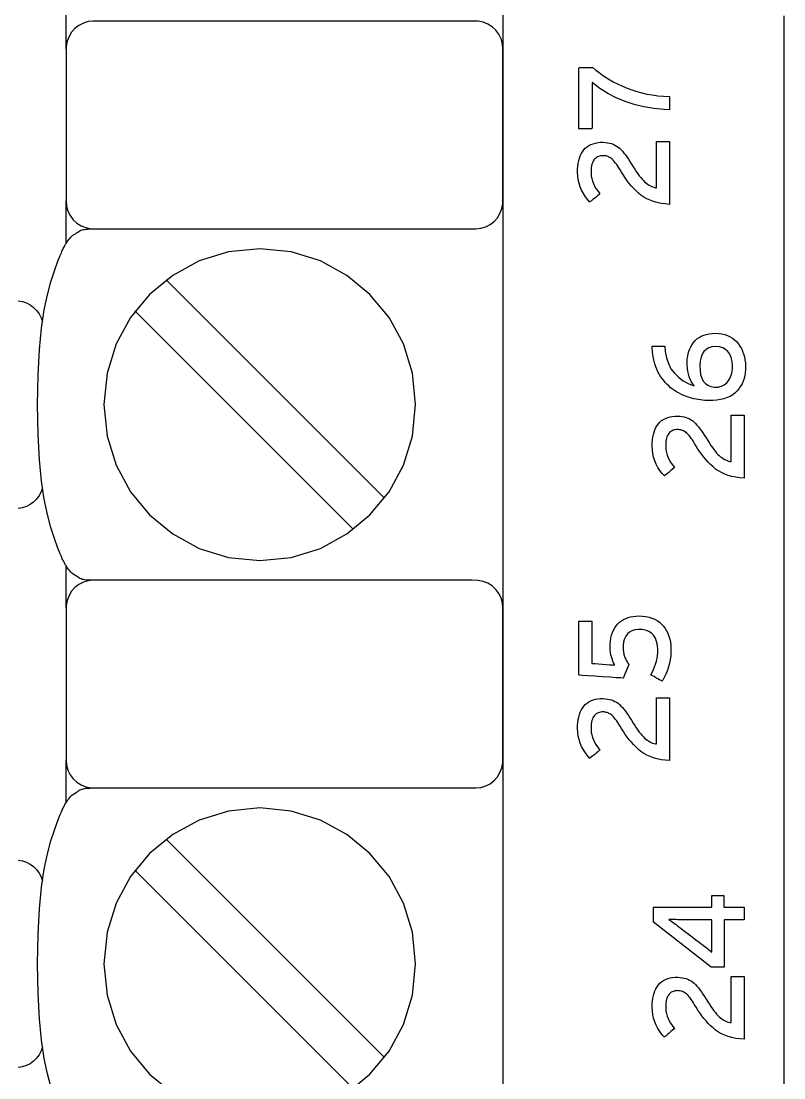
# Model space of a CAD drawing. Extents: x 1 to 47.7, y 0.2 to 33.3.
# Drawn here: x 32.745 to 33.563, y 10.613 to 11.747 of the extents above; entities that cross this region are included whole.
import ezdxf

# ---------------------------------------------------------------- set-up
doc = ezdxf.new("R2010")
doc.units = 0
doc.header["$MEASUREMENT"] = 0
doc.layers.add('4_0_____DWG', color=7, linetype='CONTINUOUS')

msp = doc.modelspace()

# ---------------------------------------------------------------- linework, layer by layer
at = {"layer": '4_0_____DWG'}
for points in [[(32.7932, 11.7168), (32.7932, 11.7624)], [(33.2621, 9.9145), (33.2621, 10.0479), (33.2621, 10.1844), (33.2621, 10.3236), (33.2621, 10.465), (33.2621, 10.7528), (33.2621, 11.0441), (33.2621, 11.3354), (33.2621, 11.6231), (33.2621, 11.7646)], [(33.5634, 11.7526), (33.5634, 11.6498), (33.5634, 11.5451), (33.5634, 11.4387), (33.5634, 11.3305), (33.5634, 11.2207), (33.5634, 11.1093), (33.5634, 10.9963), (33.5634, 10.8819), (33.5634, 10.7661), (33.5634, 10.6489), (33.5634, 10.5305), (33.5634, 10.4109), (33.5634, 10.2901), (33.5634, 10.1682), (33.5634, 10.0453), (33.5634, 9.9215), (33.5634, 9.6712), (33.5634, 9.4178), (33.5634, 9.1619), (33.5634, 8.904), (33.5634, 8.6445), (33.5634, 8.123), (33.5634, 7.6015)], [(32.7932, 11.5084), (32.7932, 11.554)], [(32.8224, 11.1468), (32.8209, 11.1468), (32.8194, 11.1468), (32.8178, 11.1469), (32.8162, 11.147), (32.8146, 11.1471), (32.8131, 11.1473), (32.8117, 11.1475), (32.8105, 11.1478), (32.8094, 11.1482), (32.8081, 11.1488), (32.8069, 11.1495), (32.8056, 11.1502), (32.8043, 11.1511), (32.8031, 11.1519), (32.8018, 11.1527), (32.8005, 11.1536), (32.7993, 11.1544), (32.7981, 11.1556), (32.7971, 11.1569), (32.7961, 11.1582), (32.7952, 11.1594), (32.7943, 11.1607), (32.7935, 11.1619), (32.7927, 11.1631), (32.792, 11.1644), (32.7914, 11.1656), (32.7907, 11.1668), (32.7902, 11.1679), (32.7896, 11.1689), (32.7891, 11.17), (32.7886, 11.1711), (32.7881, 11.1723), (32.7875, 11.1736), (32.7869, 11.1751), (32.7844, 11.1814), (32.7806, 11.1917), (32.7768, 11.2035), (32.7731, 11.2173), (32.7698, 11.2337), (32.7669, 11.2532), (32.7646, 11.2762), (32.7632, 11.3034), (32.7626, 11.3353), (32.7632, 11.3671), (32.7646, 11.3943), (32.7669, 11.4174), (32.7698, 11.4369), (32.7731, 11.4532), (32.7768, 11.4671), (32.7806, 11.4789), (32.7844, 11.4891), (32.7869, 11.4954), (32.7875, 11.4969), (32.7881, 11.4983), (32.7886, 11.4995), (32.7891, 11.5006), (32.7896, 11.5016), (32.7902, 11.5027), (32.7907, 11.5038), (32.7914, 11.505), (32.792, 11.5062), (32.7927, 11.5074), (32.7935, 11.5087), (32.7943, 11.5099), (32.7952, 11.5111), (32.7961, 11.5124), (32.7971, 11.5137), (32.7981, 11.515), (32.7993, 11.5162), (32.8005, 11.517), (32.8018, 11.5178), (32.8031, 11.5187), (32.8043, 11.5195), (32.8056, 11.5203), (32.8069, 11.5211), (32.8081, 11.5218), (32.8094, 11.5224), (32.8105, 11.5228), (32.8117, 11.5231), (32.8131, 11.5234), (32.8146, 11.5236), (32.8162, 11.5237), (32.8178, 11.5238), (32.8194, 11.5239), (32.8209, 11.524), (32.8224, 11.524)], [(33.1348, 11.2349), (32.9005, 11.4692)], [(32.7416, 11.4466), (32.7463, 11.4459), (32.7507, 11.4444), (32.7547, 11.4423), (32.7583, 11.4396), (32.7615, 11.4363), (32.7642, 11.4326), (32.7663, 11.4285), (32.7678, 11.424)], [(33.1014, 11.2015), (32.8671, 11.4358)], [(32.7678, 11.2462), (32.7663, 11.2418), (32.7642, 11.2377), (32.7615, 11.234), (32.7583, 11.2308), (32.7546, 11.2281), (32.7506, 11.226), (32.7462, 11.2246), (32.7416, 11.2239)], [(32.7932, 11.1168), (32.7932, 11.1624)], [(32.7932, 10.9084), (32.7932, 10.954)], [(32.7768, 10.6035), (32.7731, 10.6173), (32.7698, 10.6337), (32.7669, 10.6532), (32.7646, 10.6762), (32.7632, 10.7034), (32.7626, 10.7353), (32.7632, 10.7671), (32.7646, 10.7943), (32.7669, 10.8174), (32.7698, 10.8369), (32.7731, 10.8532), (32.7768, 10.8671), (32.7806, 10.8788), (32.7844, 10.8891), (32.7869, 10.8954), (32.7875, 10.8969), (32.7881, 10.8983), (32.7886, 10.8995), (32.7891, 10.9006), (32.7896, 10.9016), (32.7902, 10.9027), (32.7907, 10.9038), (32.7914, 10.905), (32.792, 10.9062), (32.7927, 10.9074), (32.7935, 10.9087), (32.7943, 10.9099), (32.7952, 10.9111), (32.7961, 10.9124), (32.7971, 10.9137), (32.7981, 10.915), (32.7993, 10.9162), (32.8005, 10.917), (32.8018, 10.9178), (32.8031, 10.9187), (32.8043, 10.9195), (32.8056, 10.9203), (32.8069, 10.9211), (32.8081, 10.9218), (32.8094, 10.9224), (32.8105, 10.9228), (32.8117, 10.9231), (32.8131, 10.9233), (32.8146, 10.9236), (32.8162, 10.9237), (32.8178, 10.9238), (32.8194, 10.9239), (32.8209, 10.924), (32.8224, 10.924)], [(33.0946, 10.5965), (33.1193, 10.617), (33.1397, 10.6417), (33.1551, 10.6702), (33.1648, 10.7016), (33.1682, 10.7354), (33.1648, 10.7691), (33.1551, 10.8004), (33.1397, 10.8289), (33.1193, 10.8536), (33.0946, 10.874), (33.0662, 10.8895), (33.0348, 10.8992), (33.0011, 10.9026), (32.9674, 10.8992), (32.936, 10.8895), (32.9076, 10.874), (32.8828, 10.8536), (32.8623, 10.8289), (32.8469, 10.8004), (32.8371, 10.7691), (32.8337, 10.7354), (32.8371, 10.7016), (32.8469, 10.6702), (32.8623, 10.6417), (32.8828, 10.617), (32.9076, 10.5965)], [(33.1348, 10.6349), (32.9005, 10.8692)], [(32.7416, 10.8466), (32.7463, 10.8459), (32.7507, 10.8444), (32.7547, 10.8423), (32.7583, 10.8396), (32.7615, 10.8363), (32.7642, 10.8326), (32.7663, 10.8285), (32.7678, 10.824)], [(33.1014, 10.6015), (32.8671, 10.8358)], [(33.4989, 10.7962), (33.5208, 10.7962), (33.5208, 10.7825), (33.4994, 10.7825), (33.4994, 10.7315), (33.4855, 10.7315), (33.4236, 10.78), (33.4236, 10.7962), (33.4861, 10.7962), (33.4861, 10.8087), (33.4989, 10.8087), (33.4989, 10.7962)], [(32.7678, 10.6462), (32.7663, 10.6418), (32.7642, 10.6377), (32.7615, 10.634), (32.7583, 10.6308), (32.7546, 10.6281), (32.7506, 10.626), (32.7462, 10.6246), (32.7416, 10.6239)]]:
    msp.add_lwpolyline(points, dxfattribs=at)
for points in [[(32.8224, 11.7468), (32.8169, 11.7463), (32.8117, 11.7447), (32.8069, 11.7422), (32.8027, 11.739), (32.7991, 11.735), (32.7963, 11.7304), (32.7944, 11.7252), (32.7933, 11.7197), (32.7932, 11.7152), (32.7932, 11.7034), (32.7932, 11.6828), (32.7932, 11.6567), (32.7932, 11.6282), (32.7932, 11.6005), (32.7932, 11.5768), (32.7932, 11.5602), (32.7932, 11.554), (32.7937, 11.5483), (32.7952, 11.5429), (32.7976, 11.5381), (32.8008, 11.5337), (32.8047, 11.5301), (32.8092, 11.5272), (32.8142, 11.5252), (32.8196, 11.5241), (32.8265, 11.524), (32.8563, 11.524), (32.908, 11.524), (32.9738, 11.524), (33.0456, 11.524), (33.1155, 11.524), (33.1752, 11.524), (33.217, 11.524), (33.2327, 11.524), (33.2383, 11.5245), (33.2435, 11.5261), (33.2482, 11.5285), (33.2524, 11.5318), (33.256, 11.5358), (33.2588, 11.5404), (33.2608, 11.5456), (33.2618, 11.5511), (33.2619, 11.5556), (33.2619, 11.5674), (33.2619, 11.5879), (33.2619, 11.6141), (33.2619, 11.6426), (33.2619, 11.6703), (33.2619, 11.694), (33.2619, 11.7106), (33.2619, 11.7168), (33.2614, 11.7225), (33.2599, 11.7279), (33.2575, 11.7327), (33.2543, 11.7371), (33.2504, 11.7407), (33.2459, 11.7436), (33.2409, 11.7456), (33.2355, 11.7467), (33.2286, 11.7468), (33.1989, 11.7468), (33.1471, 11.7468), (33.0813, 11.7468), (33.0095, 11.7468), (32.9397, 11.7468), (32.8799, 11.7468), (32.8381, 11.7468)], [(33.3583, 11.6972), (33.3616, 11.6943), (33.3651, 11.6916), (33.3688, 11.6889), (33.3727, 11.6863), (33.3768, 11.6838), (33.3811, 11.6815), (33.3856, 11.6792), (33.3902, 11.677), (33.3951, 11.6749), (33.4002, 11.673), (33.4055, 11.6713), (33.4109, 11.6699), (33.4165, 11.6686), (33.4223, 11.6676), (33.4283, 11.6668), (33.4344, 11.6662), (33.4407, 11.6658), (33.4407, 11.6653), (33.4407, 11.6638), (33.4407, 11.6618), (33.4407, 11.6594), (33.4407, 11.6569), (33.4407, 11.6546), (33.4407, 11.6528), (33.4407, 11.6518), (33.435, 11.6519), (33.4239, 11.653), (33.4132, 11.6549), (33.4029, 11.6574), (33.393, 11.6607), (33.3835, 11.6646), (33.3745, 11.6693), (33.3659, 11.6747), (33.3577, 11.6808), (33.3577, 11.6789), (33.3577, 11.6739), (33.3577, 11.6667), (33.3577, 11.6583), (33.3577, 11.6496), (33.3577, 11.6417), (33.3577, 11.6355), (33.3577, 11.6319), (33.3575, 11.6314), (33.3565, 11.6314), (33.3547, 11.6314), (33.3524, 11.6314), (33.35, 11.6314), (33.3476, 11.6314), (33.3455, 11.6314), (33.3441, 11.6314), (33.3435, 11.6314), (33.3435, 11.6339), (33.3435, 11.6406), (33.3435, 11.6502), (33.3435, 11.6614), (33.3435, 11.6729), (33.3435, 11.6835), (33.3435, 11.6918), (33.3435, 11.6965), (33.3437, 11.6972), (33.3448, 11.6972), (33.3466, 11.6972), (33.349, 11.6972), (33.3516, 11.6972), (33.3541, 11.6972), (33.3562, 11.6972), (33.3577, 11.6972)], [(33.4407, 11.5502), (33.4361, 11.5506), (33.4316, 11.5513), (33.4275, 11.5521), (33.4235, 11.5532), (33.4198, 11.5546), (33.4163, 11.5562), (33.4131, 11.558), (33.4101, 11.56), (33.4074, 11.5623), (33.4048, 11.5648), (33.4023, 11.5673), (33.3999, 11.5699), (33.3975, 11.5727), (33.3953, 11.5755), (33.3932, 11.5785), (33.3912, 11.5815), (33.3892, 11.5846), (33.3876, 11.5874), (33.3864, 11.5894), (33.3851, 11.5913), (33.384, 11.593), (33.3828, 11.5945), (33.3817, 11.5959), (33.3807, 11.5971), (33.3796, 11.5982), (33.3787, 11.5991), (33.3777, 11.5998), (33.3767, 11.6004), (33.3757, 11.6009), (33.3747, 11.6014), (33.3737, 11.6018), (33.3726, 11.6021), (33.3716, 11.6023), (33.3705, 11.6024), (33.3694, 11.6024), (33.3681, 11.6024), (33.3668, 11.6023), (33.3656, 11.602), (33.3645, 11.6016), (33.3634, 11.6012), (33.3624, 11.6006), (33.3615, 11.5999), (33.3607, 11.5992), (33.3599, 11.5983), (33.3591, 11.5972), (33.3585, 11.596), (33.3579, 11.5947), (33.3575, 11.5932), (33.3571, 11.5916), (33.3568, 11.5898), (33.3566, 11.5879), (33.3565, 11.5858), (33.3565, 11.5834), (33.3568, 11.5806), (33.3573, 11.5778), (33.358, 11.5751), (33.359, 11.5725), (33.3602, 11.5699), (33.3617, 11.5674), (33.3634, 11.565), (33.3653, 11.5627), (33.3661, 11.5616), (33.3653, 11.5609), (33.3639, 11.5598), (33.3622, 11.5584), (33.3604, 11.5569), (33.3585, 11.5554), (33.3569, 11.5541), (33.3557, 11.5531), (33.3552, 11.5527), (33.353, 11.5551), (33.3504, 11.5584), (33.3483, 11.5618), (33.3464, 11.5653), (33.3449, 11.569), (33.3436, 11.5728), (33.3428, 11.5767), (33.3422, 11.5807), (33.342, 11.5848), (33.3421, 11.5881), (33.3423, 11.5913), (33.3427, 11.5943), (33.3433, 11.5971), (33.3441, 11.5997), (33.345, 11.6022), (33.346, 11.6045), (33.3473, 11.6067), (33.3487, 11.6086), (33.3503, 11.6104), (33.3522, 11.612), (33.3542, 11.6133), (33.3564, 11.6144), (33.3587, 11.6153), (33.3612, 11.616), (33.364, 11.6165), (33.3668, 11.6168), (33.3696, 11.6168), (33.372, 11.6167), (33.3743, 11.6164), (33.3764, 11.616), (33.3784, 11.6154), (33.3804, 11.6147), (33.3822, 11.6138), (33.3839, 11.6128), (33.3855, 11.6117), (33.3871, 11.6104), (33.3886, 11.6089), (33.3902, 11.6072), (33.3917, 11.6053), (33.3933, 11.6033), (33.3949, 11.6011), (33.3966, 11.5987), (33.3982, 11.5962), (33.3999, 11.5935), (33.4017, 11.5906), (33.4034, 11.5879), (33.4051, 11.5853), (33.4067, 11.583), (33.4083, 11.5809), (33.4098, 11.579), (33.4113, 11.5773), (33.4127, 11.5758), (33.414, 11.5745), (33.4154, 11.5733), (33.4168, 11.5722), (33.4182, 11.5713), (33.4196, 11.5704), (33.4211, 11.5697), (33.4226, 11.5691), (33.4241, 11.5685), (33.4256, 11.5681), (33.4266, 11.5681), (33.4266, 11.571), (33.4266, 11.5766), (33.4266, 11.584), (33.4266, 11.5924), (33.4266, 11.6008), (33.4266, 11.6083), (33.4266, 11.6142), (33.4266, 11.6174), (33.4268, 11.6178), (33.4278, 11.6178), (33.4295, 11.6178), (33.4317, 11.6178), (33.4341, 11.6178), (33.4364, 11.6178), (33.4385, 11.6178), (33.44, 11.6178), (33.4407, 11.6178), (33.4407, 11.6163), (33.4407, 11.6106), (33.4407, 11.6017), (33.4407, 11.591), (33.4407, 11.5795), (33.4407, 11.5685), (33.4407, 11.5591), (33.4407, 11.5527)], [(33.0011, 11.1679), (33.0348, 11.1713), (33.0662, 11.1811), (33.0946, 11.1965), (33.1193, 11.217), (33.1397, 11.2417), (33.1551, 11.2702), (33.1648, 11.3016), (33.1682, 11.3354), (33.1648, 11.3691), (33.1551, 11.4004), (33.1397, 11.4289), (33.1193, 11.4536), (33.0946, 11.474), (33.0662, 11.4895), (33.0348, 11.4992), (33.0011, 11.5026), (32.9674, 11.4992), (32.936, 11.4895), (32.9076, 11.474), (32.8828, 11.4536), (32.8623, 11.4289), (32.8469, 11.4004), (32.8371, 11.3691), (32.8337, 11.3354), (32.8371, 11.3016), (32.8469, 11.2702), (32.8623, 11.2417), (32.8828, 11.217), (32.9076, 11.1965), (32.936, 11.1811), (32.9674, 11.1713)], [(33.4899, 11.4119), (33.4935, 11.4117), (33.4968, 11.4112), (33.5, 11.4105), (33.5029, 11.4095), (33.5057, 11.4082), (33.5082, 11.4067), (33.5105, 11.4049), (33.5127, 11.4029), (33.5146, 11.4006), (33.5163, 11.3981), (33.5178, 11.3954), (33.5191, 11.3926), (33.5202, 11.3897), (33.5211, 11.3866), (33.5217, 11.3834), (33.5221, 11.38), (33.5223, 11.3764), (33.5223, 11.3729), (33.522, 11.3696), (33.5215, 11.3664), (33.5207, 11.3634), (33.5197, 11.3604), (33.5185, 11.3577), (33.517, 11.355), (33.5153, 11.3525), (33.5133, 11.3501), (33.511, 11.3479), (33.5085, 11.3459), (33.5057, 11.3442), (33.5026, 11.3428), (33.4991, 11.3416), (33.4954, 11.3407), (33.4914, 11.3401), (33.4871, 11.3397), (33.483, 11.3396), (33.4808, 11.3397), (33.4785, 11.3398), (33.4762, 11.3401), (33.4739, 11.3403), (33.4716, 11.3407), (33.4692, 11.3412), (33.4668, 11.3417), (33.4644, 11.3423), (33.462, 11.343), (33.4596, 11.3438), (33.4573, 11.3446), (33.455, 11.3456), (33.4527, 11.3467), (33.4505, 11.3478), (33.4483, 11.3491), (33.4461, 11.3505), (33.444, 11.3519), (33.4419, 11.3535), (33.4399, 11.3553), (33.438, 11.3571), (33.4362, 11.3591), (33.4345, 11.3611), (33.4328, 11.3633), (33.4312, 11.3656), (33.4297, 11.368), (33.4283, 11.3705), (33.4271, 11.3732), (33.4259, 11.376), (33.4249, 11.379), (33.4241, 11.3821), (33.4234, 11.3853), (33.4228, 11.3887), (33.4224, 11.3923), (33.4221, 11.396), (33.4221, 11.398), (33.4231, 11.398), (33.4247, 11.398), (33.4268, 11.398), (33.4292, 11.398), (33.4315, 11.398), (33.4335, 11.398), (33.435, 11.398), (33.4357, 11.398), (33.4362, 11.3924), (33.4374, 11.3856), (33.4395, 11.3794), (33.4423, 11.3738), (33.4459, 11.3689), (33.4502, 11.3646), (33.4554, 11.3608), (33.4613, 11.3578), (33.4673, 11.3556), (33.4656, 11.3577), (33.4641, 11.3601), (33.4629, 11.3626), (33.4618, 11.3653), (33.461, 11.3682), (33.4603, 11.3712), (33.4599, 11.3745), (33.4596, 11.378), (33.4596, 11.3814), (33.4598, 11.3844), (33.4602, 11.3872), (33.4607, 11.39), (33.4615, 11.3926), (33.4624, 11.3951), (33.4636, 11.3975), (33.4649, 11.3998), (33.4664, 11.4019), (33.4682, 11.404), (33.4702, 11.4058), (33.4724, 11.4073), (33.4748, 11.4087), (33.4774, 11.4098), (33.4802, 11.4106), (33.4832, 11.4113), (33.4865, 11.4117)], [(33.4902, 11.3976), (33.4863, 11.3973), (33.4829, 11.3963), (33.48, 11.3946), (33.4777, 11.3924), (33.4758, 11.3896), (33.4745, 11.3861), (33.4736, 11.382), (33.4733, 11.3773), (33.4735, 11.3722), (33.4741, 11.3677), (33.4753, 11.3638), (33.477, 11.3606), (33.4792, 11.358), (33.4819, 11.3561), (33.4851, 11.3548), (33.4888, 11.3541), (33.4915, 11.354), (33.4932, 11.3542), (33.4948, 11.3546), (33.4964, 11.3551), (33.4979, 11.3558), (33.4994, 11.3566), (33.5008, 11.3576), (33.5021, 11.3588), (33.5033, 11.3601), (33.5045, 11.3616), (33.5055, 11.3632), (33.5063, 11.365), (33.507, 11.3669), (33.5075, 11.369), (33.5079, 11.3712), (33.5082, 11.3735), (33.5082, 11.3766), (33.5078, 11.3815), (33.5068, 11.3857), (33.5054, 11.3894), (33.5034, 11.3923), (33.5009, 11.3946), (33.4978, 11.3963), (33.4943, 11.3973)], [(33.5208, 11.2564), (33.5161, 11.2568), (33.5117, 11.2574), (33.5075, 11.2583), (33.5036, 11.2594), (33.4999, 11.2607), (33.4964, 11.2623), (33.4932, 11.2641), (33.4902, 11.2662), (33.4874, 11.2685), (33.4848, 11.2709), (33.4823, 11.2734), (33.4799, 11.2761), (33.4776, 11.2788), (33.4754, 11.2817), (33.4733, 11.2846), (33.4712, 11.2876), (33.4693, 11.2908), (33.4677, 11.2935), (33.4664, 11.2956), (33.4652, 11.2974), (33.464, 11.2991), (33.4629, 11.3007), (33.4618, 11.3021), (33.4607, 11.3033), (33.4597, 11.3043), (33.4587, 11.3052), (33.4578, 11.306), (33.4568, 11.3066), (33.4558, 11.3071), (33.4548, 11.3075), (33.4537, 11.3079), (33.4527, 11.3082), (33.4516, 11.3084), (33.4505, 11.3085), (33.4494, 11.3086), (33.4481, 11.3085), (33.4469, 11.3084), (33.4457, 11.3081), (33.4445, 11.3078), (33.4435, 11.3073), (33.4425, 11.3067), (33.4416, 11.3061), (33.4407, 11.3053), (33.4399, 11.3044), (33.4392, 11.3033), (33.4385, 11.3021), (33.438, 11.3008), (33.4375, 11.2993), (33.4372, 11.2977), (33.4369, 11.2959), (33.4367, 11.294), (33.4366, 11.292), (33.4366, 11.2896), (33.4368, 11.2867), (33.4373, 11.2839), (33.4381, 11.2812), (33.4391, 11.2786), (33.4403, 11.2761), (33.4417, 11.2736), (33.4434, 11.2712), (33.4453, 11.2688), (33.4461, 11.2677), (33.4453, 11.267), (33.444, 11.266), (33.4423, 11.2646), (33.4404, 11.263), (33.4386, 11.2615), (33.437, 11.2602), (33.4358, 11.2593), (33.4352, 11.2588), (33.433, 11.2613), (33.4305, 11.2646), (33.4283, 11.268), (33.4264, 11.2715), (33.4249, 11.2751), (33.4237, 11.2789), (33.4228, 11.2828), (33.4223, 11.2868), (33.422, 11.291), (33.4221, 11.2943), (33.4224, 11.2974), (33.4228, 11.3004), (33.4234, 11.3032), (33.4241, 11.3059), (33.425, 11.3083), (33.4261, 11.3107), (33.4273, 11.3128), (33.4288, 11.3148), (33.4304, 11.3165), (33.4322, 11.3181), (33.4342, 11.3194), (33.4364, 11.3206), (33.4388, 11.3215), (33.4413, 11.3222), (33.444, 11.3226), (33.4469, 11.3229), (33.4497, 11.3229), (33.452, 11.3228), (33.4543, 11.3225), (33.4565, 11.3221), (33.4585, 11.3215), (33.4604, 11.3208), (33.4623, 11.32), (33.464, 11.319), (33.4656, 11.3178), (33.4671, 11.3165), (33.4686, 11.315), (33.4702, 11.3133), (33.4718, 11.3115), (33.4734, 11.3094), (33.475, 11.3072), (33.4766, 11.3049), (33.4783, 11.3023), (33.48, 11.2996), (33.4817, 11.2967), (33.4835, 11.294), (33.4851, 11.2915), (33.4868, 11.2892), (33.4883, 11.287), (33.4899, 11.2851), (33.4913, 11.2834), (33.4927, 11.2819), (33.4941, 11.2806), (33.4954, 11.2794), (33.4968, 11.2784), (33.4983, 11.2774), (33.4997, 11.2766), (33.5012, 11.2759), (33.5026, 11.2752), (33.5041, 11.2747), (33.5056, 11.2743), (33.5067, 11.2743), (33.5067, 11.2771), (33.5067, 11.2827), (33.5067, 11.2902), (33.5067, 11.2985), (33.5067, 11.3069), (33.5067, 11.3145), (33.5067, 11.3203), (33.5067, 11.3235), (33.5068, 11.3239), (33.5078, 11.3239), (33.5096, 11.3239), (33.5117, 11.3239), (33.5141, 11.3239), (33.5165, 11.3239), (33.5185, 11.3239), (33.52, 11.3239), (33.5208, 11.3239), (33.5208, 11.3224), (33.5208, 11.3167), (33.5208, 11.3079), (33.5208, 11.2971), (33.5208, 11.2857), (33.5208, 11.2746), (33.5208, 11.2653), (33.5208, 11.2588)], [(32.8224, 11.1468), (32.8169, 11.1463), (32.8117, 11.1447), (32.8069, 11.1422), (32.8027, 11.139), (32.7991, 11.135), (32.7963, 11.1304), (32.7944, 11.1252), (32.7933, 11.1197), (32.7932, 11.1152), (32.7932, 11.1034), (32.7932, 11.0828), (32.7932, 11.0567), (32.7932, 11.0282), (32.7932, 11.0005), (32.7932, 10.9768), (32.7932, 10.9602), (32.7932, 10.954), (32.7937, 10.9483), (32.7952, 10.9429), (32.7976, 10.9381), (32.8008, 10.9337), (32.8047, 10.9301), (32.8092, 10.9272), (32.8142, 10.9252), (32.8196, 10.9241), (32.8265, 10.924), (32.8563, 10.924), (32.908, 10.924), (32.9738, 10.924), (33.0456, 10.924), (33.1155, 10.924), (33.1752, 10.924), (33.217, 10.924), (33.2327, 10.924), (33.2383, 10.9245), (33.2435, 10.9261), (33.2482, 10.9285), (33.2524, 10.9318), (33.256, 10.9358), (33.2588, 10.9404), (33.2608, 10.9455), (33.2618, 10.9511), (33.2619, 10.9556), (33.2619, 10.9674), (33.2619, 10.9879), (33.2619, 11.0141), (33.2619, 11.0426), (33.2619, 11.0703), (33.2619, 11.094), (33.2619, 11.1106), (33.2619, 11.1168), (33.2614, 11.1225), (33.2599, 11.1279), (33.2575, 11.1327), (33.2543, 11.137), (33.2504, 11.1407), (33.2459, 11.1436), (33.2409, 11.1456), (33.2355, 11.1467), (33.2286, 11.1468), (33.1989, 11.1468), (33.1471, 11.1468), (33.0813, 11.1468), (33.0095, 11.1468), (32.9397, 11.1468), (32.8799, 11.1468), (32.8381, 11.1468)], [(33.4077, 11.1085), (33.4116, 11.1083), (33.4153, 11.1079), (33.4187, 11.1072), (33.4219, 11.1063), (33.4248, 11.1051), (33.4275, 11.1036), (33.43, 11.1019), (33.4322, 11.0999), (33.4342, 11.0977), (33.436, 11.0952), (33.4376, 11.0926), (33.4389, 11.0899), (33.44, 11.0869), (33.4409, 11.0838), (33.4416, 11.0805), (33.442, 11.0771), (33.4423, 11.0735), (33.4423, 11.0696), (33.442, 11.0656), (33.4415, 11.0617), (33.4408, 11.0579), (33.4398, 11.0541), (33.4386, 11.0504), (33.4371, 11.0468), (33.4354, 11.0432), (33.4334, 11.0397), (33.4325, 11.0387), (33.4315, 11.0392), (33.43, 11.0401), (33.4281, 11.0412), (33.4261, 11.0423), (33.4241, 11.0434), (33.4224, 11.0444), (33.4212, 11.0451), (33.4206, 11.0454), (33.4221, 11.048), (33.4235, 11.051), (33.4247, 11.0539), (33.4258, 11.0569), (33.4266, 11.0599), (33.4273, 11.0629), (33.4278, 11.066), (33.4281, 11.069), (33.4282, 11.0723), (33.4278, 11.0771), (33.4269, 11.0812), (33.4256, 11.0848), (33.4237, 11.0878), (33.4213, 11.0902), (33.4185, 11.092), (33.4151, 11.0933), (33.4113, 11.094), (33.4071, 11.0941), (33.4035, 11.0936), (33.4004, 11.0926), (33.3977, 11.0912), (33.3955, 11.0893), (33.3937, 11.0869), (33.3924, 11.084), (33.3915, 11.0807), (33.3911, 11.0769), (33.391, 11.0743), (33.3911, 11.073), (33.3911, 11.0718), (33.3913, 11.0706), (33.3914, 11.0694), (33.3916, 11.0682), (33.3918, 11.0671), (33.3921, 11.066), (33.3924, 11.065), (33.3928, 11.064), (33.3932, 11.0631), (33.3937, 11.0621), (33.3942, 11.0612), (33.3947, 11.0603), (33.3953, 11.0594), (33.3959, 11.0585), (33.3965, 11.0577), (33.3971, 11.0568), (33.3969, 11.0563), (33.3963, 11.0548), (33.3955, 11.0528), (33.3945, 11.0503), (33.3934, 11.0477), (33.3925, 11.0454), (33.3917, 11.0434), (33.3912, 11.0421), (33.3909, 11.0418), (33.3885, 11.042), (33.3834, 11.0423), (33.3765, 11.0428), (33.3686, 11.0433), (33.3606, 11.0439), (33.3533, 11.0444), (33.3475, 11.0447), (33.3441, 11.045), (33.3435, 11.0454), (33.3435, 11.0492), (33.3435, 11.056), (33.3435, 11.0647), (33.3435, 11.0745), (33.3435, 11.0842), (33.3435, 11.0928), (33.3435, 11.0993), (33.3435, 11.1026), (33.3438, 11.1029), (33.3449, 11.1029), (33.3466, 11.1029), (33.3488, 11.1029), (33.3511, 11.1029), (33.3534, 11.1029), (33.3554, 11.1029), (33.3568, 11.1029), (33.3574, 11.1029), (33.3574, 11.1016), (33.3574, 11.0975), (33.3574, 11.0914), (33.3574, 11.0841), (33.3574, 11.0764), (33.3574, 11.0691), (33.3574, 11.063), (33.3574, 11.0589), (33.3574, 11.0576), (33.3585, 11.0575), (33.361, 11.0574), (33.3645, 11.0571), (33.3686, 11.0568), (33.3727, 11.0565), (33.3766, 11.0562), (33.3797, 11.056), (33.3817, 11.0558), (33.3817, 11.0564), (33.3807, 11.0583), (33.3798, 11.0602), (33.379, 11.0624), (33.3784, 11.0646), (33.3779, 11.067), (33.3775, 11.0695), (33.3772, 11.0721), (33.3771, 11.0748), (33.3771, 11.0781), (33.3774, 11.0816), (33.3778, 11.0849), (33.3785, 11.088), (33.3794, 11.0908), (33.3806, 11.0934), (33.3819, 11.0959), (33.3835, 11.0981), (33.3852, 11.1001), (33.3872, 11.1018), (33.3893, 11.1034), (33.3915, 11.1048), (33.3939, 11.1059), (33.3964, 11.1068), (33.399, 11.1076), (33.4018, 11.1081), (33.4047, 11.1084)], [(33.4407, 10.9533), (33.4361, 10.9537), (33.4316, 10.9543), (33.4275, 10.9552), (33.4235, 10.9563), (33.4198, 10.9576), (33.4163, 10.9592), (33.4131, 10.961), (33.4101, 10.9631), (33.4074, 10.9654), (33.4048, 10.9678), (33.4023, 10.9704), (33.3999, 10.973), (33.3975, 10.9757), (33.3953, 10.9786), (33.3932, 10.9815), (33.3912, 10.9846), (33.3892, 10.9877), (33.3876, 10.9904), (33.3864, 10.9925), (33.3851, 10.9943), (33.384, 10.9961), (33.3828, 10.9976), (33.3817, 10.999), (33.3807, 11.0002), (33.3796, 11.0013), (33.3787, 11.0022), (33.3777, 11.0029), (33.3767, 11.0035), (33.3757, 11.004), (33.3747, 11.0045), (33.3737, 11.0048), (33.3726, 11.0051), (33.3716, 11.0053), (33.3705, 11.0055), (33.3694, 11.0055), (33.3681, 11.0055), (33.3668, 11.0053), (33.3656, 11.0051), (33.3645, 11.0047), (33.3634, 11.0042), (33.3624, 11.0037), (33.3615, 11.003), (33.3607, 11.0022), (33.3599, 11.0013), (33.3591, 11.0003), (33.3585, 10.9991), (33.3579, 10.9977), (33.3575, 10.9962), (33.3571, 10.9946), (33.3568, 10.9928), (33.3566, 10.9909), (33.3565, 10.9889), (33.3565, 10.9865), (33.3568, 10.9836), (33.3573, 10.9809), (33.358, 10.9782), (33.359, 10.9755), (33.3602, 10.973), (33.3617, 10.9705), (33.3634, 10.9681), (33.3653, 10.9657), (33.3661, 10.9646), (33.3653, 10.964), (33.3639, 10.9629), (33.3622, 10.9615), (33.3604, 10.96), (33.3585, 10.9585), (33.3569, 10.9572), (33.3557, 10.9562), (33.3552, 10.9557), (33.353, 10.9582), (33.3504, 10.9615), (33.3483, 10.9649), (33.3464, 10.9684), (33.3449, 10.9721), (33.3436, 10.9758), (33.3428, 10.9797), (33.3422, 10.9837), (33.342, 10.9879), (33.3421, 10.9912), (33.3423, 10.9943), (33.3427, 10.9973), (33.3433, 11.0001), (33.3441, 11.0028), (33.345, 11.0053), (33.346, 11.0076), (33.3473, 11.0097), (33.3487, 11.0117), (33.3503, 11.0135), (33.3522, 11.015), (33.3542, 11.0164), (33.3564, 11.0175), (33.3587, 11.0184), (33.3612, 11.0191), (33.364, 11.0196), (33.3668, 11.0198), (33.3696, 11.0199), (33.372, 11.0197), (33.3743, 11.0194), (33.3764, 11.019), (33.3784, 11.0185), (33.3804, 11.0177), (33.3822, 11.0169), (33.3839, 11.0159), (33.3855, 11.0148), (33.3871, 11.0134), (33.3886, 11.0119), (33.3902, 11.0102), (33.3917, 11.0084), (33.3933, 11.0064), (33.3949, 11.0042), (33.3966, 11.0018), (33.3982, 10.9993), (33.3999, 10.9966), (33.4017, 10.9936), (33.4034, 10.9909), (33.4051, 10.9884), (33.4067, 10.9861), (33.4083, 10.984), (33.4098, 10.982), (33.4113, 10.9803), (33.4127, 10.9788), (33.414, 10.9775), (33.4154, 10.9764), (33.4168, 10.9753), (33.4182, 10.9744), (33.4196, 10.9735), (33.4211, 10.9728), (33.4226, 10.9721), (33.4241, 10.9716), (33.4256, 10.9712), (33.4266, 10.9712), (33.4266, 10.9741), (33.4266, 10.9797), (33.4266, 10.9871), (33.4266, 10.9954), (33.4266, 11.0038), (33.4266, 11.0114), (33.4266, 11.0172), (33.4266, 11.0205), (33.4268, 11.0208), (33.4278, 11.0208), (33.4295, 11.0208), (33.4317, 11.0208), (33.4341, 11.0208), (33.4364, 11.0208), (33.4385, 11.0208), (33.44, 11.0208), (33.4407, 11.0208), (33.4407, 11.0193), (33.4407, 11.0136), (33.4407, 11.0048), (33.4407, 10.9941), (33.4407, 10.9826), (33.4407, 10.9716), (33.4407, 10.9622), (33.4407, 10.9557)], [(33.44, 10.7829), (33.4411, 10.7821), (33.4423, 10.7813), (33.4435, 10.7804), (33.4449, 10.7794), (33.4462, 10.7784), (33.4477, 10.7773), (33.4492, 10.7762), (33.4508, 10.775), (33.4518, 10.7742), (33.4537, 10.7728), (33.4568, 10.7704), (33.4607, 10.7674), (33.465, 10.7642), (33.469, 10.7611), (33.4724, 10.7586), (33.4747, 10.7568), (33.4756, 10.7561), (33.4771, 10.755), (33.4786, 10.7538), (33.48, 10.7527), (33.4813, 10.7517), (33.4826, 10.7506), (33.4838, 10.7496), (33.4849, 10.7486), (33.486, 10.7477), (33.4863, 10.7485), (33.4863, 10.7502), (33.4862, 10.7518), (33.4862, 10.7536), (33.4862, 10.7554), (33.4862, 10.7572), (33.4862, 10.7592), (33.4861, 10.7612), (33.4861, 10.7627), (33.4861, 10.7639), (33.4861, 10.7662), (33.4861, 10.7693), (33.4861, 10.7728), (33.4861, 10.7763), (33.4861, 10.7793), (33.4861, 10.7815), (33.4861, 10.7825), (33.4853, 10.7825), (33.4826, 10.7825), (33.4786, 10.7825), (33.4737, 10.7825), (33.4687, 10.7825), (33.4641, 10.7825), (33.4603, 10.7825), (33.4581, 10.7825), (33.4567, 10.7825), (33.4543, 10.7826), (33.452, 10.7826), (33.4498, 10.7826), (33.4477, 10.7827), (33.4456, 10.7827), (33.4436, 10.7828), (33.4418, 10.7828)], [(33.5208, 10.6543), (33.5161, 10.6547), (33.5117, 10.6553), (33.5075, 10.6562), (33.5036, 10.6573), (33.4999, 10.6586), (33.4964, 10.6602), (33.4932, 10.662), (33.4902, 10.6641), (33.4874, 10.6664), (33.4848, 10.6688), (33.4823, 10.6713), (33.4799, 10.674), (33.4776, 10.6767), (33.4754, 10.6796), (33.4733, 10.6825), (33.4712, 10.6855), (33.4693, 10.6887), (33.4677, 10.6914), (33.4664, 10.6935), (33.4652, 10.6953), (33.464, 10.697), (33.4629, 10.6986), (33.4618, 10.7), (33.4607, 10.7012), (33.4597, 10.7022), (33.4587, 10.7031), (33.4578, 10.7039), (33.4568, 10.7045), (33.4558, 10.705), (33.4548, 10.7054), (33.4537, 10.7058), (33.4527, 10.7061), (33.4516, 10.7063), (33.4505, 10.7064), (33.4494, 10.7065), (33.4481, 10.7064), (33.4469, 10.7063), (33.4457, 10.706), (33.4445, 10.7057), (33.4435, 10.7052), (33.4425, 10.7047), (33.4416, 10.704), (33.4407, 10.7032), (33.4399, 10.7023), (33.4392, 10.7013), (33.4385, 10.7), (33.438, 10.6987), (33.4375, 10.6972), (33.4372, 10.6956), (33.4369, 10.6938), (33.4367, 10.6919), (33.4366, 10.6899), (33.4366, 10.6875), (33.4368, 10.6846), (33.4373, 10.6818), (33.4381, 10.6791), (33.4391, 10.6765), (33.4403, 10.674), (33.4417, 10.6715), (33.4434, 10.6691), (33.4453, 10.6667), (33.4461, 10.6656), (33.4453, 10.665), (33.444, 10.6639), (33.4423, 10.6625), (33.4404, 10.6609), (33.4386, 10.6594), (33.437, 10.6581), (33.4358, 10.6572), (33.4352, 10.6567), (33.433, 10.6592), (33.4305, 10.6625), (33.4283, 10.6659), (33.4264, 10.6694), (33.4249, 10.673), (33.4237, 10.6768), (33.4228, 10.6807), (33.4223, 10.6847), (33.422, 10.6889), (33.4221, 10.6922), (33.4224, 10.6953), (33.4228, 10.6983), (33.4234, 10.7011), (33.4241, 10.7038), (33.425, 10.7062), (33.4261, 10.7086), (33.4273, 10.7107), (33.4288, 10.7127), (33.4304, 10.7144), (33.4322, 10.716), (33.4342, 10.7173), (33.4364, 10.7185), (33.4388, 10.7194), (33.4413, 10.7201), (33.444, 10.7205), (33.4469, 10.7208), (33.4497, 10.7208), (33.452, 10.7207), (33.4543, 10.7204), (33.4565, 10.72), (33.4585, 10.7194), (33.4604, 10.7187), (33.4623, 10.7179), (33.464, 10.7169), (33.4656, 10.7157), (33.4671, 10.7144), (33.4686, 10.7129), (33.4702, 10.7112), (33.4718, 10.7094), (33.4734, 10.7073), (33.475, 10.7051), (33.4766, 10.7028), (33.4783, 10.7002), (33.48, 10.6975), (33.4817, 10.6946), (33.4835, 10.6919), (33.4851, 10.6894), (33.4868, 10.6871), (33.4883, 10.6849), (33.4899, 10.683), (33.4913, 10.6813), (33.4927, 10.6798), (33.4941, 10.6785), (33.4954, 10.6773), (33.4968, 10.6763), (33.4983, 10.6753), (33.4997, 10.6745), (33.5012, 10.6738), (33.5026, 10.6731), (33.5041, 10.6726), (33.5056, 10.6722), (33.5067, 10.6722), (33.5067, 10.675), (33.5067, 10.6806), (33.5067, 10.6881), (33.5067, 10.6964), (33.5067, 10.7048), (33.5067, 10.7124), (33.5067, 10.7182), (33.5067, 10.7214), (33.5068, 10.7218), (33.5078, 10.7218), (33.5096, 10.7218), (33.5117, 10.7218), (33.5141, 10.7218), (33.5165, 10.7218), (33.5185, 10.7218), (33.52, 10.7218), (33.5208, 10.7218), (33.5208, 10.7203), (33.5208, 10.7146), (33.5208, 10.7058), (33.5208, 10.6951), (33.5208, 10.6836), (33.5208, 10.6725), (33.5208, 10.6632), (33.5208, 10.6567)]]:
    msp.add_lwpolyline(points, close=True, dxfattribs=at)

doc.saveas('drawing.dxf')
